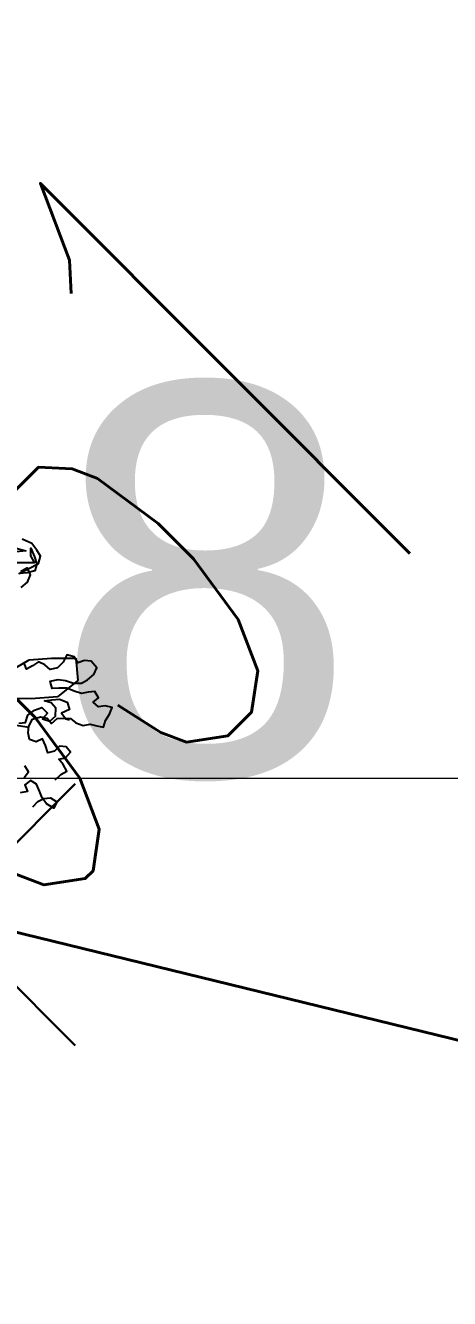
# Model space of a CAD drawing. Header units: millimetres. Extents: x 684983 to 685377, y 990360 to 990509.
# Drawn here: x 685056.266 to 685056.915, y 990447.243 to 990449.189 of the extents above; entities that cross this region are included whole.
import ezdxf

# ---------------------------------------------------------------- set-up
doc = ezdxf.new("R2010")
doc.units = ezdxf.units.MM
doc.header["$PDMODE"] = 35
doc.header["$PDSIZE"] = 0.2
for name, color, linetype in [('ANJILI', 7, 'Continuous'), ('dim', 7, 'Continuous'), ('MAHAGONY', 7, 'Continuous')]:
    doc.layers.add(name, color=color, linetype=linetype)
for name, color, linetype, lineweight in [('BD', 1, 'Continuous', 40), ('BDRY POINT', 7, 'Continuous', 30), ('grid', 8, 'Continuous', 9), ('GRID LEVELS', 7, 'Continuous', 13)]:
    doc.layers.add(name, color=color, linetype=linetype, lineweight=lineweight)
doc.styles.add('DIM', font='ARIALN.TTF', dxfattribs={"width": 0.8, "height": 1})
doc.styles.add('ROMANS', font='arial.ttf')
doc.styles.get("Standard").update_dxf_attribs({"font": 'RomanS'})
doc.dimstyles.get("Standard").update_dxf_attribs({"dimtxt": 1, "dimasz": 0.18, "dimexe": 0.18, "dimexo": 0.0625, "dimgap": 0.09, "dimtad": 0, "dimrnd": 0.05, "dimzin": 0, "dimdsep": 46, "dimtxsty": 'DIM', "dimcen": 0.09, "dimse1": 1, "dimse2": 1, "dimsd1": 1, "dimsd2": 1, "dimadec": 0, "dimazin": 0, "dimtfac": 1, "dimtix": 1, "dimtofl": 0, "dimtmove": 2, "dimatfit": 3, "dimfxl": 0, "dimtolj": 1, "dimtzin": 0, "dimarcsym": 0})

# ---------------------------------------------------------------- blocks, each defined once
blk = doc.blocks.new('BD')
at = {"color": 7}
for p, q in [((-0.037, -0.0335), (0.037, 0.0335)), ((-0.0354, 0.0354), (0.0354, -0.0354))]:
    blk.add_line(p, q, dxfattribs=at)
blk.add_circle((0, 0), 0.05, dxfattribs=at)
blk.add_point((0, 0), dxfattribs=at)
blk = doc.blocks.new('*D27')
at = {"layer": 'Defpoints', "color": 0, "transparency": 16777216}
for p in [(685056.3962, 990448.8721), (685056.142, 990447.83), (685075.2439, 990443.1706)]:
    blk.add_point(p, dxfattribs=at)
at = {"layer": 'dim', "color": 0, "transparency": 16777216, "insert": (685065.9471, 990446.5424), "char_height": 1, "attachment_point": 5, "rotation": 346.2918, "style": 'DIM'}
blk.add_mtext('\\A1;19.65', dxfattribs=at)
blk = doc.blocks.new('*D28')
at = {"layer": 'Defpoints', "color": 0, "transparency": 16777216}
for p in [(685041.126, 990451.441), (685056.383, 990448.8322), (685056.142, 990447.83)]:
    blk.add_point(p, dxfattribs=at)
at = {"layer": 'dim', "color": 0, "transparency": 16777216, "insert": (685048.875, 990450.6377), "char_height": 1, "attachment_point": 5, "rotation": 346.4784, "style": 'DIM'}
blk.add_mtext('\\A1;15.45', dxfattribs=at)
blk = doc.blocks.new('seee')
at = {"color": 84}
for p, q in [((11728.81, -2917.58, 6505.24), (11731.5, -2916.01, 6505.24)), ((11731.5, -2916.01, 6505.24), (11733.97, -2915.79, 6505.24)), ((11733.97, -2915.79, 6505.24), (11736.66, -2915.79, 6505.24)), ((11736.66, -2915.79, 6505.24), (11736.89, -2918.26, 6505.24)), ((11736.89, -2918.26, 6505.24), (11734.64, -2920.06, 6505.24)), ((11731.72, -2920.28, 6505.24), (11729.03, -2920.27, 6505.24)), ((11734.64, -2920.06, 6505.24), (11731.72, -2920.28, 6505.24)), ((11728.58, -2922.97, 6505.24), (11731.5, -2923.42, 6505.24))]:
    blk.add_line(p, q, dxfattribs=at)
blk = doc.blocks.new('TREE30')
at = {"color": 3, "flags": 128}
for points in [[(0.7737, 2.3359), (0.7837, 2.3419), (0.7887, 2.3309), (0.7837, 2.3189), (0.7737, 2.3099)], [(0.7457, 2.3509), (0.7957, 2.3509), (0.7897, 2.3619), (0.7897, 2.374), (0.7957, 2.36), (0.7997, 2.3479), (0.7967, 2.3369), (0.7837, 2.3339), (0.7707, 2.3329), (0.8027, 2.3489), (0.8057, 2.361), (0.7997, 2.371), (0.7917, 2.382), (0.7757, 2.389)], [(0.7597, 2.3759), (0.7817, 2.3699), (0.7617, 2.3679)], [(0.8299, 1.9956), (0.8389, 2.0046), (0.8489, 2.0096), (0.8429, 2.0206), (0.8359, 2.0296), (0.8469, 2.0316), (0.8549, 2.0407), (0.8479, 2.0497), (0.8368, 2.0507), (0.8288, 2.0426), (0.8178, 2.0396), (0.8138, 2.0516), (0.8088, 2.0626), (0.7988, 2.0576), (0.7878, 2.0616), (0.7858, 2.0726), (0.7868, 2.0836), (0.7928, 2.0946), (0.8058, 2.0987), (0.8168, 2.0967), (0.8238, 2.0877), (0.8328, 2.0957), (0.8438, 2.0967), (0.8548, 2.0957), (0.8638, 2.0887), (0.8758, 2.0847), (0.8869, 2.0867), (0.8979, 2.0837), (0.9089, 2.0817), (0.9119, 2.0928), (0.9189, 2.1028), (0.9229, 2.1138), (0.9118, 2.1168), (0.9008, 2.1148), (0.8918, 2.1228), (0.9008, 2.1298), (0.8948, 2.1398), (0.8838, 2.1388), (0.8728, 2.1368), (0.8608, 2.1407), (0.8488, 2.1457), (0.8358, 2.1457), (0.8248, 2.1447), (0.8217, 2.1567), (0.8347, 2.1597), (0.8468, 2.1578), (0.8598, 2.1538), (0.8728, 2.1538), (0.8828, 2.1588), (0.8928, 2.1678), (0.8978, 2.1788), (0.8888, 2.1898), (0.8778, 2.1908), (0.8667, 2.1868), (0.8607, 2.1968), (0.8487, 2.1998), (0.8427, 2.1878), (0.8337, 2.1788), (0.8217, 2.1757), (0.8127, 2.1837), (0.8027, 2.1887), (0.7927, 2.1817), (0.7827, 2.1767), (0.7787, 2.1877)], [(0.7932, 1.9514), (0.8012, 1.9604), (0.8112, 1.9654), (0.8223, 1.9665), (0.8323, 1.9595), (0.8273, 1.9494), (0.8153, 1.9564), (0.8082, 1.9664), (0.8042, 1.9774), (0.7992, 1.9884), (0.7892, 1.9944), (0.7802, 1.9874), (0.7842, 1.9764), (0.7722, 1.9744)], [(0.7792, 1.9994), (0.7862, 2.0085), (0.7802, 2.0185)], [(0.7701, 2.0885), (0.7811, 2.0895), (0.7851, 2.1015), (0.7961, 2.1095), (0.8081, 2.1136), (0.8171, 2.1046), (0.8091, 2.0955), (0.8211, 2.0916), (0.8301, 2.0996), (0.8311, 2.1126), (0.8231, 2.1216), (0.8121, 2.1246), (0.8241, 2.1266), (0.8371, 2.1276), (0.8491, 2.1226), (0.8531, 2.1106), (0.8401, 2.1046), (0.8472, 2.0956), (0.8532, 2.0936)]]:
    blk.add_lwpolyline(points, dxfattribs=at)

msp = doc.modelspace()

# ---------------------------------------------------------------- linework, layer by layer
at = {"layer": 'BD'}
msp.add_line((685056.142, 990447.83), (685075.2439, 990443.1706), dxfattribs=at)
at = {"layer": 'grid'}
msp.add_line((685085.1957, 990448.0381), (684982.7636, 990448.0381), dxfattribs=at)

# ---------------------------------------------------------------- block references
at = {"layer": 'ANJILI', "xscale": 0.01386104931414437, "yscale": 0.01386104931414437, "zscale": 0.01386104931414437}
msp.add_blockref('seee', (684893.6606, 990488.6383, 98.652), dxfattribs=at)
at = {"layer": 'BDRY POINT'}
msp.add_blockref('BD', (685056.142, 990447.83), dxfattribs=at)
at = {"layer": 'MAHAGONY', "color": 7, "xscale": 0.9355958136093464, "yscale": 0.9355958136093464, "zscale": 0.9355958136093464}
msp.add_blockref('TREE30', (685055.535, 990446.169, 98.419), dxfattribs=at)

# ---------------------------------------------------------------- texts
at = {"color": 1, "style": 'ROMANS'}
msp.add_text('8', height=0.6, dxfattribs=at).set_placement((685056.3081, 990448.0422))
at = {"layer": 'GRID LEVELS', "width": 0.5}
msp.add_text('98.631', height=0.8, rotation=45, dxfattribs=at).set_placement((685055.63, 990447.1578, 98.6307))

# ---------------------------------------------------------------- dimensions: what is measured, and where the dimension line sits
at = {"layer": 'dim'}
for p1, distance, picture, middle in [((685041.126, 990451.441), 1.0307, '*D28', (685048.875, 990450.6377)), ((685075.2439, 990443.1706), -1.0727, '*D27', (685065.9471, 990446.5424))]:
    dim = msp.add_aligned_dim(p1=p1, p2=(685056.142, 990447.83), distance=distance, dimstyle='Standard', dxfattribs=at)
    dim.commit()
    dim.dimension.update_dxf_attribs({"geometry": picture, "text_midpoint": middle})

doc.saveas('drawing.dxf')
